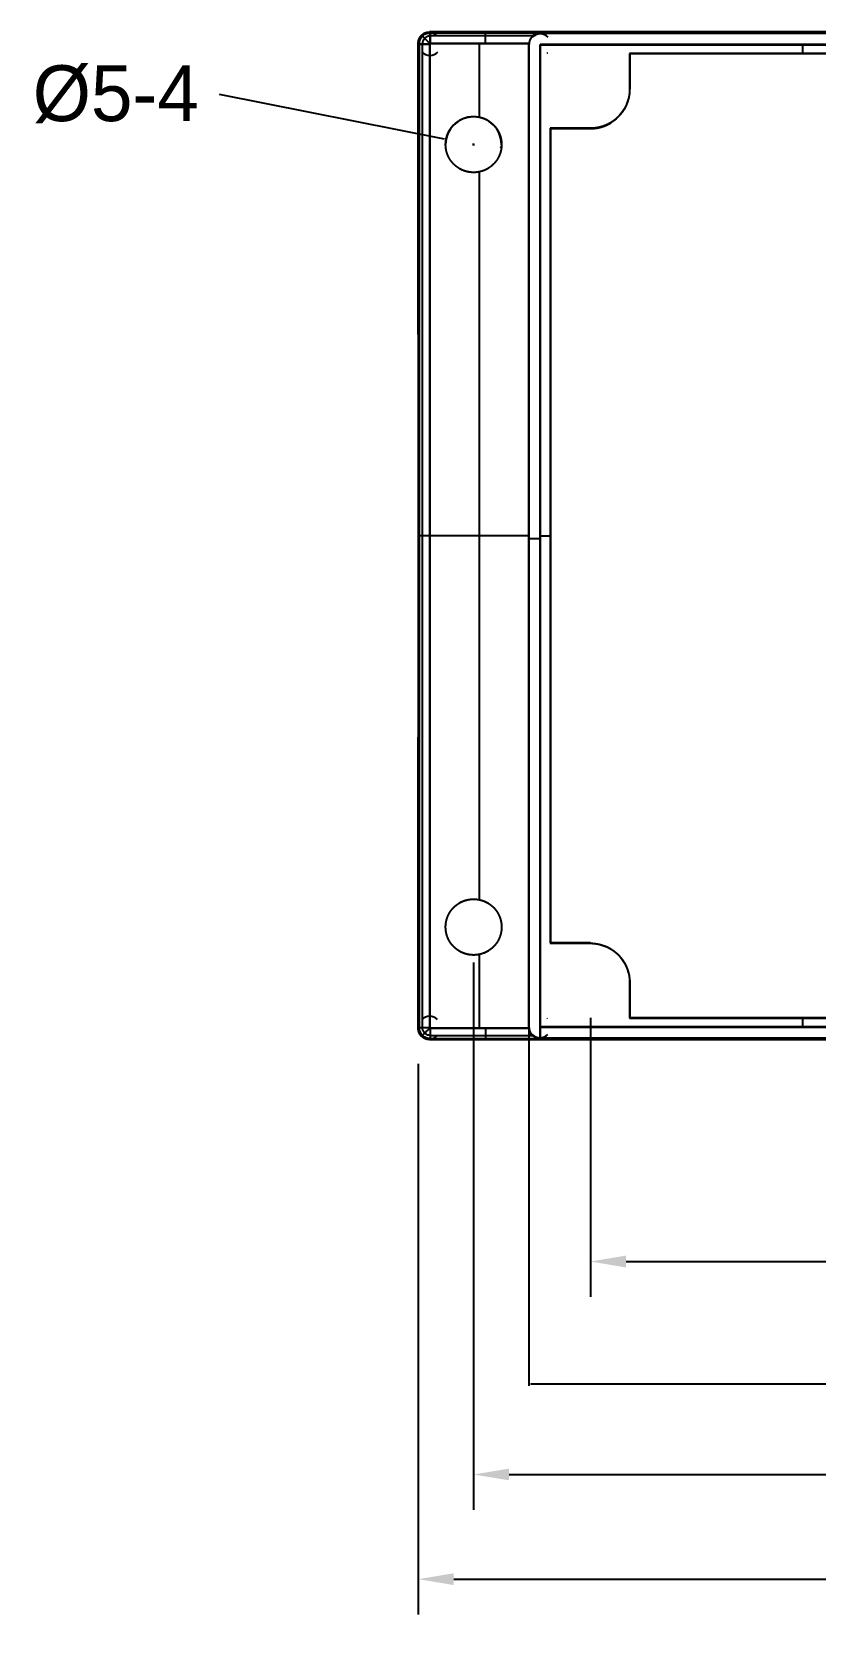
# Model space of a CAD drawing. Header units: inches. Extents: x 220 to 414, y 385 to 656.
# Drawn here: x 226.9 to 297.1, y 384.5 to 527.8 of the extents above; entities that cross this region are included whole.
import ezdxf

# ---------------------------------------------------------------- set-up
doc = ezdxf.new("R2010")
doc.units = ezdxf.units.IN
doc.layers.add('1', color=7, linetype='Continuous', true_color=0xffffff)
doc.dimstyles.get("Standard").update_dxf_attribs({"dimtxt": 0.18, "dimasz": 0.18, "dimexe": 0.18, "dimexo": 0.0625, "dimgap": 0.09, "dimtad": 0, "dimtih": 1, "dimtoh": 1, "dimdec": 4, "dimzin": 0, "dimdsep": 46, "dimtxsty": 'Standard', "dimcen": 0.09, "dimadec": 0, "dimazin": 0, "dimtfac": 1, "dimtdec": 4, "dimtofl": 0, "dimtmove": 0, "dimatfit": 3, "dimfxl": 0, "dimtolj": 1, "dimtzin": 0, "dimarcsym": 0})

# ---------------------------------------------------------------- blocks, each defined once
blk = doc.blocks.new('_D6')
at = {"layer": '1', "color": 7, "lineweight": -2}
for p, q in [((266.41, 444.49), (266.41, 395.48)), ((372.22, 444.49), (372.22, 395.48)), ((269.59, 398.65), (302.09, 398.65)), ((369.04, 398.65), (319.56, 398.65))]:
    blk.add_line(p, q, dxfattribs=at)
at = {"layer": '1', "color": 7}
for points in [[(269.59, 399.18), (269.59, 398.13), (266.41, 398.65)], [(369.04, 399.18), (369.04, 398.13), (372.22, 398.65)]]:
    blk.add_solid(points, dxfattribs=at)
at = {"layer": 'Defpoints', "color": 0}
for p in [(266.41, 446.08), (372.22, 446.08), (266.41, 398.65)]:
    blk.add_point(p, dxfattribs=at)
at = {"layer": '1', "color": 7, "insert": (310.83, 398.65), "char_height": 3.175, "attachment_point": 5}
blk.add_mtext('\\A1; 105.8 ', dxfattribs=at)
blk = doc.blocks.new('_D7')
at = {"layer": '1', "color": 7, "lineweight": -2}
for p, q in [((261.46, 435.42), (261.46, 386.11)), ((377.17, 435.42), (377.17, 386.11)), ((264.63, 389.28), (302.36, 389.28)), ((374, 389.28), (319.29, 389.28))]:
    blk.add_line(p, q, dxfattribs=at)
at = {"layer": '1', "color": 7}
for points in [[(264.63, 389.81), (264.63, 388.75), (261.46, 389.28)], [(374, 389.81), (374, 388.75), (377.17, 389.28)]]:
    blk.add_solid(points, dxfattribs=at)
at = {"layer": 'Defpoints', "color": 0}
for p in [(261.46, 437.01), (377.17, 437.01), (261.46, 389.28)]:
    blk.add_point(p, dxfattribs=at)
at = {"layer": '1', "color": 7, "insert": (310.83, 389.28), "char_height": 3.175, "attachment_point": 5}
blk.add_mtext('\\A1; 115.7 ', dxfattribs=at)
blk = doc.blocks.new('_D8')
at = {"layer": '1', "color": 7, "lineweight": -2}
for p, q in [((276.87, 439.53), (276.87, 414.55)), ((361.77, 439.53), (361.77, 414.55)), ((280.05, 417.72), (302.58, 417.72)), ((358.59, 417.72), (318.46, 417.72))]:
    blk.add_line(p, q, dxfattribs=at)
at = {"layer": '1', "color": 7}
for points in [[(280.05, 418.25), (280.05, 417.19), (276.87, 417.72)], [(358.59, 418.25), (358.59, 417.19), (361.77, 417.72)]]:
    blk.add_solid(points, dxfattribs=at)
at = {"layer": 'Defpoints', "color": 0}
for p in [(276.87, 441.12), (361.77, 441.11), (361.77, 417.72)]:
    blk.add_point(p, dxfattribs=at)
at = {"layer": '1', "color": 7, "insert": (310.52, 417.72), "char_height": 3.175, "attachment_point": 5}
blk.add_mtext('\\A1; 84.9 ', dxfattribs=at)
blk = doc.blocks.new('*D16')
at = {"color": 0, "lineweight": -2}
for p, q in [((243.65, 522.23), (263.78, 518.24)), ((266.32, 517.72), (266.5, 517.72)), ((266.41, 517.63), (266.41, 517.81))]:
    blk.add_line(p, q, dxfattribs=at)
at = {"color": 0}
blk.add_solid([(263.79, 518.27), (263.78, 518.21), (263.96, 518.21)], dxfattribs=at)
at = {"layer": 'Defpoints', "color": 0}
for p in [(263.96, 518.21), (268.87, 517.23)]:
    blk.add_point(p, dxfattribs=at)
at = {"color": 0, "insert": (234.4, 522.23), "char_height": 5, "attachment_point": 5}
blk.add_mtext('\\A1;%%c5-4', dxfattribs=at)
blk = doc.blocks.new('*D18')
at = {"color": 0, "lineweight": -2}
for p, q in [((271.34, 440.32), (271.34, 406.58)), ((367.29, 440.5), (367.29, 406.58)), ((271.52, 406.76), (314.73, 406.76)), ((367.11, 406.76), (323.91, 406.76))]:
    blk.add_line(p, q, dxfattribs=at)
at = {"color": 0}
for points in [[(271.52, 406.79), (271.52, 406.73), (271.34, 406.76)], [(367.11, 406.79), (367.11, 406.73), (367.29, 406.76)]]:
    blk.add_solid(points, dxfattribs=at)
at = {"layer": 'Defpoints', "color": 0}
for p in [(271.34, 440.39), (367.29, 440.56), (367.29, 406.76)]:
    blk.add_point(p, dxfattribs=at)
at = {"color": 0, "insert": (319.32, 406.76), "char_height": 3, "attachment_point": 5}
blk.add_mtext('\\A1;95.9', dxfattribs=at)

msp = doc.modelspace()

# ---------------------------------------------------------------- linework, layer by layer
msp.add_arc((266.41251, 517.71927), 2.50253, 0.3421795, 179.6578184)
at = {"layer": '1', "color": 191}
for p, q in [((261.82847, 527.43334), (261.7515, 527.51031)), ((262.53505, 527.72532), (262.45854, 527.80183)), ((319.31509, 527.80505), (262.45855, 527.80505)), ((319.31509, 527.75002), (262.51358, 527.75002)), ((262.53506, 527.72854), (272.33517, 527.72854)), ((272.33517, 527.72854), (262.53506, 527.72854)), ((262.53506, 527.72854), (262.53506, 526.77763)), ((271.65229, 527.44711), (262.53506, 527.44711)), ((267.46451, 526.77763), (267.46451, 527.72854)), ((272.33516, 527.72532), (272.3655, 527.69498)), ((319.31509, 527.69498), (272.36206, 527.69498)), ((272.36873, 527.69498), (319.31509, 527.69498)), ((290.71625, 527.80505), (290.71625, 527.69498)), ((261.45759, 526.80409), (261.45759, 500.7173)), ((261.49585, 526.76584), (261.49585, 438.63294)), ((261.5341, 438.67119), (261.5341, 526.72758)), ((262.48501, 526.72758), (261.5341, 526.72758)), ((261.5341, 526.72758), (261.5341, 438.67119)), ((261.53416, 526.72793), (261.53451, 526.72758)), ((261.81553, 526.72758), (261.81553, 438.67119)), ((262.48501, 526.72758), (262.48501, 438.67119)), ((262.48501, 438.67119), (262.48501, 526.72758)), ((262.48501, 526.72743), (262.48501, 438.67135)), ((262.53506, 526.77763), (271.34421, 526.77763)), ((271.34244, 526.77763), (262.53521, 526.77763)), ((266.91372, 526.77763), (266.91372, 520.17109)), ((271.34244, 438.62114), (271.34244, 526.77763)), ((271.34244, 438.67942), (271.34244, 526.71936)), ((271.36818, 526.69402), (271.34284, 526.71936)), ((271.35511, 526.70669), (271.35511, 438.69208)), ((271.36777, 526.69402), (271.36777, 438.70565)), ((271.36777, 526.69402), (271.36777, 438.70475)), ((272.36877, 437.70379), (272.36877, 526.69311)), ((272.36877, 526.69311), (366.26208, 526.69311)), ((272.36877, 526.69311), (272.39672, 526.66516)), ((319.31542, 526.69311), (272.36877, 526.69311)), ((272.39672, 526.66516), (272.36877, 526.69311)), ((272.36877, 526.69311), (272.36877, 438.70565)), ((319.31542, 526.67914), (272.38274, 526.67914)), ((272.38274, 526.67914), (272.38274, 438.71963)), ((272.39672, 526.66516), (319.31542, 526.66516)), ((272.39672, 438.73361), (272.39672, 526.66516)), ((272.39672, 526.66516), (319.31542, 526.66516)), ((272.39672, 438.73361), (272.39672, 526.66516)), ((280.40293, 525.86611), (280.37673, 525.89232)), ((280.37673, 525.89232), (280.37673, 522.68913)), ((319.31542, 525.89232), (280.37673, 525.89232)), ((280.37673, 525.89232), (280.37673, 522.68913)), ((280.37673, 525.89232), (280.40293, 525.86611)), ((319.31542, 525.89232), (280.37673, 525.89232)), ((280.38983, 525.87921), (280.38983, 522.68913)), ((319.31542, 525.87921), (280.38983, 525.87921)), ((280.40293, 522.68913), (280.40293, 525.86611)), ((280.40293, 525.86611), (319.31542, 525.86611)), ((280.40293, 525.86611), (319.31542, 525.86611)), ((295.70126, 526.69311), (295.70126, 526.66516)), ((295.85607, 526.66516), (295.85607, 525.89232)), ((280.37673, 524.30033), (280.40293, 524.30033)), ((280.40293, 522.68913), (280.37672, 522.68913)), ((280.37673, 522.68913), (280.40293, 522.68913)), ((276.87324, 519.18565), (273.26966, 519.18565)), ((273.26966, 519.18565), (273.26966, 446.21314)), ((273.26966, 519.18565), (273.29587, 519.15944)), ((276.87324, 519.18565), (273.26966, 519.18565)), ((273.29587, 519.15944), (273.26966, 519.18565)), ((273.26966, 519.18565), (273.26966, 446.21314)), ((276.87324, 519.17255), (273.28277, 519.17255)), ((273.28277, 519.17255), (273.28277, 446.22624)), ((273.29587, 446.23934), (273.29587, 519.15944)), ((273.29587, 519.15944), (276.87324, 519.15944)), ((273.29587, 519.15944), (276.87324, 519.15944)), ((273.29587, 446.23934), (273.29587, 519.15944)), ((275.06064, 519.18565), (275.06064, 519.15944)), ((276.87324, 519.15944), (276.87324, 519.18565)), ((266.91372, 515.29733), (266.91372, 450.10257)), ((261.49253, 500.7173), (261.49253, 464.68148)), ((261.49253, 482.69939), (261.5341, 482.69939)), ((262.48501, 482.69939), (261.5341, 482.69939)), ((271.34244, 482.69938), (262.48501, 482.69938)), ((271.36777, 482.69939), (271.34244, 482.69939)), ((272.36877, 482.42941), (271.36777, 482.42941)), ((272.36877, 482.69938), (272.39672, 482.69938)), ((272.39672, 482.69938), (273.26966, 482.69938)), ((273.26966, 482.69939), (273.29587, 482.69939)), ((261.45759, 464.68148), (261.45759, 438.59468)), ((273.29587, 446.23934), (273.26966, 446.21314)), ((273.26966, 446.21314), (273.29587, 446.23934)), ((273.26966, 446.21314), (276.87324, 446.21313)), ((273.26966, 446.21314), (276.87324, 446.21314)), ((273.28277, 446.22624), (276.87324, 446.22624)), ((276.87324, 446.23934), (273.29587, 446.23934)), ((275.06064, 446.21313), (275.06064, 446.23934)), ((276.87324, 446.21313), (276.87324, 446.23934)), ((276.87324, 446.23934), (276.87324, 446.21312)), ((266.91372, 445.22789), (266.91372, 438.62114)), ((280.37671, 442.70965), (280.40292, 442.70965)), ((280.37671, 442.70965), (280.37671, 439.50647)), ((280.40292, 442.70965), (280.37671, 442.70965)), ((280.37671, 442.70965), (280.37671, 439.50647)), ((280.38982, 442.70965), (280.38982, 439.51957)), ((280.40292, 439.53267), (280.40292, 442.70965)), ((280.40292, 439.53267), (280.40292, 442.70965)), ((280.37671, 441.09845), (280.40292, 441.09845)), ((261.5341, 438.67119), (262.48501, 438.67119)), ((261.53416, 438.67084), (261.53451, 438.67119)), ((262.53506, 438.62114), (262.53506, 437.67023)), ((271.34421, 438.62114), (262.53506, 438.62114)), ((262.53521, 438.62114), (271.34244, 438.62114)), ((267.46452, 438.62114), (267.46452, 437.67023)), ((271.36818, 438.70475), (271.34284, 438.67941)), ((272.36877, 438.70565), (272.39672, 438.73361)), ((272.39672, 438.73361), (272.36877, 438.70565)), ((366.26208, 438.70565), (272.36877, 438.70565)), ((272.36877, 438.70565), (272.36877, 437.70379)), ((272.36877, 438.70565), (319.31542, 438.70565)), ((272.38274, 438.71963), (319.31542, 438.71963)), ((319.31542, 438.73361), (272.39672, 438.73361)), ((319.31542, 438.73361), (272.39672, 438.73361)), ((280.37671, 439.50647), (280.40292, 439.53267)), ((280.40292, 439.53267), (280.37671, 439.50647)), ((280.37671, 439.50647), (319.31542, 439.50647)), ((280.37671, 439.50647), (319.31541, 439.50646)), ((280.38982, 439.51957), (319.31541, 439.51956)), ((319.31541, 439.53266), (280.40292, 439.53267)), ((295.70126, 438.70565), (295.70126, 438.73361)), ((295.85607, 439.50647), (295.85607, 438.73361)), ((261.7515, 437.88846), (261.82847, 437.96543)), ((262.53505, 437.67346), (262.45854, 437.59695)), ((262.45855, 437.59372), (303.64952, 437.59372)), ((262.51358, 437.64876), (319.31509, 437.64876)), ((262.53506, 437.95166), (271.65229, 437.95166)), ((262.53506, 437.67023), (272.33517, 437.67023)), ((272.33517, 437.67023), (262.53506, 437.67023)), ((272.33517, 437.67346), (272.36872, 437.70702)), ((319.31509, 437.70379), (272.36873, 437.70379)), ((272.36877, 437.70379), (319.31509, 437.70379)), ((290.71625, 437.59372), (290.71625, 437.70379))]:
    msp.add_line(p, q, dxfattribs=at)
at = {"layer": '1', "color": 21}
for p, q in [((262.45837, 527.80505), (319.31509, 527.80505)), ((261.45759, 500.7173), (261.45759, 526.80409)), ((261.49253, 464.68148), (261.49253, 500.7173)), ((261.45759, 438.59468), (261.45759, 464.68148)), ((303.64952, 437.59372), (262.45837, 437.59372))]:
    msp.add_line(p, q, dxfattribs=at)
at = {"layer": '1', "color": 191, "extrusion": (0, 0, -1)}
msp.add_arc((-262.53611, 526.72653), 0.05111, 1.0017588, 88.9982414, dxfattribs=at)
at = {"layer": '1', "color": 191}
msp.add_arc((262.53611, 438.67224), 0.05111, 181.001759, 268.9982413, dxfattribs=at)
for centre, start_param, end_param in [((262.46135, 526.75118), 0.783594642, 2.355262788), ((272.37153, 526.64036), 0.783594897, 2.355262944), ((262.49984, 526.71269), 3.925187296, 5.496855441), ((272.3462, 526.66569), 5.431988089, 5.481074326), ((262.48359, 438.68608), 0.786329873, 2.357998018), ((272.32995, 438.73308), 0.802699499, 0.849334942), ((262.4451, 438.64759), 3.927922526, 5.499590671), ((272.35528, 438.75842), 3.92792245, 5.499591047)]:
    msp.add_ellipse(centre, major_axis=(0.99863, 0), ratio=0.99992385, start_param=start_param, end_param=end_param, dxfattribs=at)
at = {"layer": '1', "color": 21}
for points, knots in [([(261.45759, 526.80409), (261.45761, 526.81534), (261.45808, 526.83648), (261.45956, 526.86931), (261.46547, 526.93495), (261.48116, 527.02195), (261.50458, 527.1079), (261.53575, 527.19234), (261.57479, 527.27478), (261.6254, 527.36054), (261.68175, 527.43606), (261.74114, 527.50304), (261.81381, 527.57022), (261.89478, 527.63139), (261.98366, 527.68548), (262.07987, 527.73129), (262.18261, 527.76745), (262.29775, 527.79414), (262.38062, 527.80222), (262.42839, 527.80501), (262.45837, 527.80505)], [0, 0, 0, 0.015625, 0.03125, 0.0625, 0.125, 0.1875, 0.25, 0.3125, 0.375, 0.446428571, 0.5, 0.5625, 0.625, 0.6875, 0.75, 0.8125, 0.875, 0.946428571, 0.967857143, 1, 1, 1]), ([(262.45837, 437.59372), (262.44189, 437.59375), (262.41053, 437.59474), (262.36251, 437.5978), (262.30545, 437.60518), (262.24313, 437.61657), (262.16107, 437.6383), (262.1164, 437.65475), (262.07377, 437.67044), (262.03158, 437.69048), (261.98456, 437.71281), (261.93913, 437.74039), (261.89565, 437.7668), (261.85431, 437.79796), (261.81463, 437.82788), (261.74186, 437.895), (261.70925, 437.9317), (261.64714, 438.0016), (261.59834, 438.08408), (261.57529, 438.12306), (261.53615, 438.20548), (261.50489, 438.2899), (261.48139, 438.37583), (261.46719, 438.45411), (261.46051, 438.51533), (261.45763, 438.56757), (261.45759, 438.59468)], [0, 0, 0, 0.017857143, 0.035714286, 0.071428571, 0.1, 0.142857143, 0.196428571, 0.196428571, 0.25, 0.25, 0.3125, 0.3125, 0.375, 0.375, 0.4375, 0.5, 0.5, 0.625, 0.625, 0.6875, 0.75, 0.8125, 0.875, 0.925, 0.9625, 1, 1, 1])]:
    msp.add_open_spline(points, degree=2, knots=knots, dxfattribs=at)
at = {"layer": '1', "color": 191}
for points, degree, knots in [([(262.53506, 527.72854), (262.51808, 527.72863), (262.48165, 527.72756), (262.41949, 527.72285), (262.33192, 527.70906), (262.21684, 527.67932), (262.06929, 527.61901), (261.93692, 527.53515), (261.84047, 527.44868), (261.78588, 527.39177), (261.7338, 527.32933), (261.6852, 527.25745), (261.63084, 527.16092), (261.59102, 527.06481), (261.56175, 526.96307), (261.5481, 526.89633), (261.5399, 526.83631), (261.53537, 526.7881), (261.53413, 526.74418), (261.5341, 526.72758)], 3, [0, 0, 0, 0, 0.03242527, 0.075642045, 0.116916614, 0.173774085, 0.284682997, 0.445931641, 0.512457032, 0.53386837, 0.58435108, 0.638797381, 0.692989506, 0.80149245, 0.856135876, 0.910413524, 0.936442405, 0.968299096, 1, 1, 1, 1]), ([(261.5551, 526.92838), (261.57812, 527.03998), (261.62042, 527.14759), (261.73871, 527.34239), (261.81468, 527.42955), (261.9915, 527.57335), (262.09231, 527.62995), (262.30714, 527.70605), (262.4211, 527.72553), (262.53505, 527.72532)], 3, [0, 0, 0, 0, 0.25, 0.25, 0.5, 0.5, 0.75, 0.75, 1, 1, 1, 1]), ([(262.53511, 527.44399), (262.42177, 527.44077), (262.22302, 527.39599), (261.91479, 527.15551), (261.82977, 526.9122), (261.81865, 526.72754)], 3, [0, 0, 0, 0, 0.287082424, 0.561346102, 1, 1, 1, 1]), ([(261.83727, 527.44425), (261.84084, 527.44056), (261.88284, 527.39715), (262.1075, 527.16496), (262.33462, 526.93023), (262.50473, 526.75442)], 3, [0, 0, 0, 0, 0.281413414, 0.562530495, 1, 1, 1, 1]), ([(262.53522, 526.77763), (262.53521, 526.83587), (262.53516, 527.08319), (262.53512, 527.32667), (262.53507, 527.62861), (262.53506, 527.72521), (262.53506, 527.72981)], 3, [0, 0, 0, 0, 0.117647059, 0.5, 0.529411765, 1, 1, 1, 1]), ([(272.36206, 527.69498), (272.34775, 527.69485), (272.32058, 527.69389), (272.27849, 527.69127), (272.19552, 527.68144), (272.14113, 527.66858), (272.08869, 527.65619), (272.0364, 527.63753), (271.98661, 527.61977), (271.93765, 527.59624), (271.89093, 527.57379), (271.84584, 527.54616), (271.80263, 527.51969), (271.76162, 527.48854), (271.72224, 527.45863), (271.68548, 527.42446), (271.65018, 527.39165), (271.59274, 527.32667), (271.56957, 527.29593), (271.53633, 527.25183), (271.50755, 527.20294), (271.46243, 527.1263), (271.42219, 527.01807), (271.40873, 526.97609), (271.40299, 526.95438), (271.39241, 526.91438), (271.38483, 526.86819), (271.37822, 526.82794), (271.37384, 526.78125), (271.37195, 526.76115), (271.37032, 526.73766), (271.36882, 526.71618), (271.36777, 526.69402)], 2, [0, 0, 0, 0.015625, 0.03125, 0.0625, 0.125, 0.125, 0.1875, 0.1875, 0.25, 0.25, 0.3125, 0.3125, 0.375, 0.375, 0.4375, 0.4375, 0.5, 0.55, 0.55, 0.625, 0.625, 0.75, 0.78125, 0.8125, 0.8125, 0.875, 0.875, 0.9375, 0.9375, 0.96875, 0.96875, 1, 1, 1]), ([(271.62773, 527.42279), (271.636, 527.43129), (271.66864, 527.46366), (271.72863, 527.51548), (271.80987, 527.57285), (271.88235, 527.61424), (271.92756, 527.63583), (271.94385, 527.64309)], 3, [0, 0, 0, 0, 0.086420048, 0.337067548, 0.593941605, 0.854508729, 1, 1, 1, 1]), ([(271.63768, 527.43168), (271.64505, 527.43898), (271.73278, 527.5236), (271.83487, 527.59444), (271.93447, 527.63684), (271.94408, 527.64072)], 3, [0, 0, 0, 0, 0.077067698, 0.911413427, 1, 1, 1, 1]), ([(261.53284, 526.72758), (261.53744, 526.72758), (261.63403, 526.72757), (261.93597, 526.72752), (262.17945, 526.72748), (262.42678, 526.72744), (262.48501, 526.72743)], 3, [0, 0, 0, 0, 0.470588235, 0.5, 0.882352941, 1, 1, 1, 1]), ([(262.53692, 526.77769), (262.53232, 526.77756), (262.52774, 526.7771), (262.52333, 526.77577), (262.51555, 526.77259), (262.50746, 526.7681), (262.50379, 526.76532), (262.50018, 526.76247), (262.4969, 526.75923), (262.49192, 526.75152), (262.48994, 526.74736), (262.48837, 526.74303), (262.48698, 526.73865), (262.48588, 526.73418)], 2, [0, 0, 0, 0.125, 0.15625, 0.25, 0.392857143, 0.625, 0.675, 0.75, 0.785714286, 0.875, 0.9375, 0.96875, 1, 1, 1]), ([(280.37672, 522.68913), (280.376, 521.68939), (279.54089, 519.87273), (277.70636, 519.18625), (276.87324, 519.18565)], 3, [0, 0, 0, 0, 0.545454545, 1, 1, 1, 1]), ([(280.37672, 522.68913), (280.3767, 522.62564), (280.3722, 522.50038), (280.35873, 522.31322), (280.34089, 522.18931), (280.32361, 522.06933), (280.29783, 521.9498), (280.27306, 521.835), (280.24034, 521.72114), (280.2047, 521.59708), (280.15963, 521.47504), (280.12745, 521.38789), (280.09027, 521.30164), (280.04308, 521.1922), (279.98807, 521.08532), (279.94881, 521.00904), (279.90533, 520.9339), (279.80982, 520.76887), (279.69632, 520.61438), (279.59079, 520.47073), (279.47049, 520.33782), (279.35766, 520.21315), (279.23262, 520.0992), (279.11437, 519.99145), (278.98593, 519.89433), (278.86357, 519.8018), (278.73268, 519.71981), (278.60713, 519.64117), (278.47446, 519.57297), (278.34644, 519.50716), (278.21249, 519.45173), (278.08253, 519.39794), (277.94768, 519.35447), (277.8162, 519.31209), (277.68077, 519.27999), (277.5481, 519.24854), (277.41238, 519.22738), (277.25971, 519.20358), (277.10452, 519.19329), (276.98988, 519.18569), (276.87324, 519.18565)], 2, [0, 0, 0, 0.015625, 0.03125, 0.0625, 0.0625, 0.09375, 0.09375, 0.125, 0.125, 0.160714286, 0.160714286, 0.1875, 0.1875, 0.223214286, 0.223214286, 0.25, 0.25, 0.3125, 0.3125, 0.375, 0.375, 0.4375, 0.4375, 0.5, 0.5, 0.5625, 0.5625, 0.625, 0.625, 0.6875, 0.6875, 0.75, 0.75, 0.8125, 0.8125, 0.875, 0.875, 0.946428571, 0.946428571, 1, 1, 1]), ([(280.36594, 522.17945), (280.37858, 522.26613), (280.3933, 522.4201), (280.4029, 522.58754), (280.40293, 522.68913)], 2, [0, 0, 0, 0.34264629, 0.605587774, 1, 1, 1]), ([(268.91496, 517.74365), (268.91512, 517.7147), (268.91432, 517.6659), (268.9109, 517.58001), (268.90311, 517.48206), (268.88993, 517.37585), (268.87392, 517.27955), (268.85594, 517.19107), (268.83314, 517.09691), (268.80825, 517.00888), (268.78296, 516.93119), (268.75829, 516.86148), (268.72929, 516.78667), (268.69296, 516.70224), (268.62162, 516.55224), (268.53593, 516.40394), (268.42594, 516.2461), (268.32329, 516.11424), (268.18671, 515.96452), (268.02551, 515.8171), (267.86434, 515.69275), (267.696, 515.58282), (267.53426, 515.49478), (267.36532, 515.41802), (267.21168, 515.36071), (267.04268, 515.31045), (266.88898, 515.27566), (266.71994, 515.2489), (266.5662, 515.23469), (266.39715, 515.23003), (266.24341, 515.23569), (266.07436, 515.25288), (265.92064, 515.27869), (265.75162, 515.31863), (265.59795, 515.36595), (265.43699, 515.42778), (265.28309, 515.49866), (265.12186, 515.5875), (264.96067, 515.69276), (264.7995, 515.81711), (264.6383, 515.96455), (264.47693, 516.14143), (264.35364, 516.30722), (264.25095, 516.46995), (264.17112, 516.61584), (264.10737, 516.75694), (264.06948, 516.85438), (264.04448, 516.92398), (264.02237, 516.99116), (263.99924, 517.07054), (263.97492, 517.16432), (263.95345, 517.26543), (263.9351, 517.37589), (263.91633, 517.52696), (263.90788, 517.6898), (263.91243, 517.87219), (263.92284, 517.99778), (263.93753, 518.10757), (263.95141, 518.18973), (263.96695, 518.26706), (263.98915, 518.36136), (264.02758, 518.49935), (264.07829, 518.64119), (264.13203, 518.76612), (264.20339, 518.91613), (264.3149, 519.10913), (264.47691, 519.32696), (264.63828, 519.50386), (264.79949, 519.65129), (264.96066, 519.77565), (265.129, 519.88559), (265.29073, 519.97362), (265.45968, 520.05039), (265.61332, 520.1077), (265.78232, 520.15796), (265.93602, 520.19276), (266.10506, 520.21952), (266.25879, 520.23373), (266.42785, 520.23839), (266.58159, 520.23273), (266.75064, 520.21554), (266.90436, 520.18973), (267.07338, 520.1498), (267.22705, 520.10248), (267.388, 520.04065), (267.54191, 519.96977), (267.70314, 519.88094), (267.86433, 519.77568), (268.0255, 519.65133), (268.1867, 519.5039), (268.34807, 519.32703), (268.48193, 519.14703), (268.58295, 518.98315), (268.66116, 518.8365), (268.72066, 518.7049), (268.76936, 518.5779), (268.80681, 518.4657), (268.84331, 518.33489), (268.87045, 518.20989), (268.88991, 518.09265), (268.90309, 517.98649), (268.91089, 517.88863), (268.91385, 517.8144), (268.91465, 517.77499), (268.91487, 517.75537), (268.91496, 517.74365), (268.91512, 517.7147), (268.91432, 517.6659)], 3, [-0.002236518, -0.001124909, -0.000676562, 0, 0.004400605, 0.008635923, 0.016401863, 0.023143581, 0.029054605, 0.035029199, 0.04037024, 0.047539482, 0.052481626, 0.055958784, 0.061651108, 0.0677892, 0.073494213, 0.09334813, 0.100366273, 0.11020377, 0.125216754, 0.138980442, 0.151841002, 0.16402325, 0.177313553, 0.186938816, 0.199418201, 0.208572025, 0.220571395, 0.229460615, 0.241219031, 0.250004498, 0.261721845, 0.270548405, 0.28241841, 0.291437065, 0.303677208, 0.313070408, 0.324325576, 0.335986437, 0.348168744, 0.361029391, 0.374793202, 0.389806414, 0.40665672, 0.414139852, 0.426518521, 0.438359815, 0.443658606, 0.446467911, 0.452471675, 0.457152055, 0.462244862, 0.470958368, 0.476866711, 0.483609734, 0.500002899, 0.507918611, 0.518419427, 0.524031758, 0.529053967, 0.534318678, 0.539081116, 0.547538649, 0.561644047, 0.567783437, 0.573487977, 0.593341938, 0.610192559, 0.625205809, 0.638969664, 0.651830382, 0.664012751, 0.677303162, 0.686928476, 0.699407923, 0.708561777, 0.720561181, 0.729450417, 0.741208846, 0.749994312, 0.761711659, 0.770538207, 0.782408187, 0.791426815, 0.803666911, 0.813060064, 0.824315163, 0.835975933, 0.848158125, 0.861018628, 0.874782286, 0.889795188, 0.906644751, 0.917504803, 0.92650773, 0.938348142, 0.945037305, 0.952459287, 0.960912299, 0.970944, 0.976850978, 0.983588226, 0.991352721, 0.995578685, 0.997763482, 0.998875091, 0.999323438, 1, 1.004400605, 1.008635923, 1.016401863]), ([(276.87324, 519.15944), (276.92473, 519.15946), (277.02612, 519.16239), (277.17931, 519.17125), (277.43315, 519.20077), (277.75807, 519.2675), (278.09794, 519.37395), (278.42396, 519.5134), (278.658, 519.64257), (278.73453, 519.69008)], 2, [0, 0, 0, 0.051827898, 0.103655795, 0.207311591, 0.362795284, 0.544192926, 0.725590568, 0.90698821, 1, 1, 1]), ([(268.915, 447.66456), (268.91492, 447.62862), (268.91316, 447.56284), (268.91134, 447.52908), (268.90808, 447.46885), (268.90177, 447.40754), (268.89633, 447.35479), (268.8887, 447.30248), (268.88217, 447.25781), (268.87354, 447.21089), (268.86502, 447.16463), (268.85482, 447.11894), (268.84593, 447.0791), (268.83513, 447.03739), (268.82103, 446.9829), (268.80448, 446.92903), (268.79338, 446.89292), (268.7805, 446.8552), (268.77184, 446.82982), (268.76229, 446.80371), (268.74718, 446.76242), (268.73002, 446.72032), (268.71193, 446.6759), (268.69194, 446.63175), (268.67376, 446.59161), (268.65349, 446.5508), (268.58414, 446.4112), (268.49758, 446.28073), (268.46743, 446.2353), (268.43461, 446.19026), (268.38955, 446.12842), (268.33977, 446.06828), (268.26489, 445.97782), (268.18098, 445.89398), (268.10483, 445.81788), (268.02159, 445.74797), (267.94457, 445.68329), (267.86179, 445.62446), (267.78415, 445.56928), (267.70171, 445.51971), (267.61267, 445.46616), (267.51852, 445.41975), (267.45121, 445.38657), (267.38099, 445.35708), (267.29109, 445.31932), (267.19749, 445.28838), (267.12973, 445.26598), (267.05979, 445.24723), (266.96923, 445.22297), (266.87611, 445.20539), (266.80801, 445.19254), (266.64725, 445.1714), (266.48622, 445.16221), (266.32523, 445.16191), (266.16439, 445.17344), (266.00325, 445.19401), (265.84264, 445.2268), (265.68135, 445.26935), (265.52105, 445.32508), (265.37149, 445.38718), (265.21078, 445.4676), (265.13173, 445.51467), (265.05019, 445.56323), (264.97164, 445.61851), (264.88976, 445.67615), (264.81182, 445.74096), (264.72942, 445.8095), (264.6524, 445.88567), (264.56929, 445.96787), (264.49357, 446.05829), (264.40942, 446.15878), (264.33571, 446.26839), (264.30349, 446.31628), (264.27299, 446.36654), (264.22345, 446.44815), (264.17966, 446.53462), (264.15986, 446.5737), (264.14115, 446.61414), (264.12159, 446.65641), (264.10298, 446.70099), (264.06152, 446.80026), (264.02822, 446.90454), (264.00897, 446.96483), (263.99226, 447.02831), (263.98309, 447.06317), (263.97492, 447.09829), (263.96613, 447.13607), (263.95824, 447.17568), (263.94964, 447.2189), (263.94251, 447.2625), (263.93458, 447.31105), (263.92844, 447.36148), (263.92152, 447.41832), (263.91716, 447.47581), (263.91225, 447.54044), (263.9076, 447.73919), (263.91867, 447.87237), (263.92733, 447.97654), (263.94487, 448.08069), (263.95304, 448.12923), (263.96306, 448.1772), (263.9718, 448.219), (263.98246, 448.26231), (263.9964, 448.31892), (264.01284, 448.37452), (264.02947, 448.43082), (264.04948, 448.4883), (264.0669, 448.53835), (264.08694, 448.58878), (264.10139, 448.62513), (264.11731, 448.66181), (264.13892, 448.71162), (264.16332, 448.76164), (264.20433, 448.84573), (264.25199, 448.92733), (264.28397, 448.98208), (264.31908, 449.0357), (264.3919, 449.14691), (264.47681, 449.2506), (264.5516, 449.34193), (264.63556, 449.42664), (264.71167, 449.50342), (264.79493, 449.57398), (264.87191, 449.63922), (264.95471, 449.69859), (265.03232, 449.75423), (265.11478, 449.80426), (265.20379, 449.85827), (265.29796, 449.90515), (265.36524, 449.93864), (265.43549, 449.96844), (265.52536, 450.00658), (265.61898, 450.0379), (265.68672, 450.06057), (265.75668, 450.07958), (265.84722, 450.10419), (265.94035, 450.1221), (266.00844, 450.1352), (266.16919, 450.15691), (266.33023, 450.16665), (266.49121, 450.16751), (266.65206, 450.15652), (266.8132, 450.13652), (266.97381, 450.10432), (267.1351, 450.06238), (267.29541, 450.00729), (267.44497, 449.94584), (267.60567, 449.86619), (267.68476, 449.81952), (267.76628, 449.77142), (267.84486, 449.71659), (267.92672, 449.65949), (268.00469, 449.59522), (268.08707, 449.52732), (268.16414, 449.45182), (268.24723, 449.37041), (268.32301, 449.28088), (268.40706, 449.18156), (268.48094, 449.07313), (268.52766, 449.00458), (268.5705, 448.93167), (268.60509, 448.87281), (268.63713, 448.81065), (268.66958, 448.7477), (268.69869, 448.68232), (268.72269, 448.62844), (268.74426, 448.57313), (268.76789, 448.51251), (268.78899, 448.44869), (268.80835, 448.39011), (268.82523, 448.32884), (268.83248, 448.3025), (268.83932, 448.27542), (268.85024, 448.23213), (268.85978, 448.18744), (268.86979, 448.14056), (268.87818, 448.09232), (268.8851, 448.05261), (268.89084, 448.01155), (268.89833, 447.95802), (268.90352, 447.90413), (268.90632, 447.87512), (268.91062, 447.81461), (268.91233, 447.78013)], 2, [0, 0, 0, 0.000976562, 0.001953125, 0.001953125, 0.00390625, 0.00390625, 0.005859375, 0.005859375, 0.0078125, 0.0078125, 0.010044643, 0.010044643, 0.012276786, 0.012276786, 0.015625, 0.015625, 0.01817602, 0.01817602, 0.020089286, 0.020089286, 0.0234375, 0.0234375, 0.02734375, 0.02734375, 0.03125, 0.03125, 0.046875, 0.046875, 0.053125, 0.053125, 0.0625, 0.0625, 0.078125, 0.078125, 0.09375, 0.09375, 0.109375, 0.109375, 0.125, 0.125, 0.142857143, 0.142857143, 0.15625, 0.15625, 0.174107143, 0.174107143, 0.1875, 0.1875, 0.205357143, 0.205357143, 0.21875, 0.236607143, 0.25, 0.267857143, 0.28125, 0.299107143, 0.3125, 0.330357143, 0.34375, 0.359375, 0.375, 0.375, 0.390625, 0.390625, 0.40625, 0.40625, 0.421875, 0.421875, 0.4375, 0.4375, 0.453125, 0.453125, 0.459375, 0.459375, 0.46875, 0.46875, 0.47265625, 0.47265625, 0.4765625, 0.4765625, 0.484375, 0.484375, 0.48828125, 0.48828125, 0.490234375, 0.490234375, 0.4921875, 0.4921875, 0.494140625, 0.494140625, 0.49609375, 0.49609375, 0.498046875, 0.498046875, 0.5, 0.50390625, 0.50390625, 0.5078125, 0.5078125, 0.510044643, 0.510044643, 0.512276786, 0.512276786, 0.515625, 0.515625, 0.51953125, 0.51953125, 0.5234375, 0.5234375, 0.5265625, 0.5265625, 0.53125, 0.53125, 0.540178571, 0.540178571, 0.546875, 0.546875, 0.5625, 0.5625, 0.578125, 0.578125, 0.59375, 0.59375, 0.609375, 0.609375, 0.625, 0.625, 0.642857143, 0.642857143, 0.65625, 0.65625, 0.674107143, 0.674107143, 0.6875, 0.6875, 0.705357143, 0.705357143, 0.71875, 0.736607143, 0.75, 0.767857143, 0.78125, 0.799107143, 0.8125, 0.830357143, 0.84375, 0.859375, 0.875, 0.875, 0.890625, 0.890625, 0.90625, 0.90625, 0.921875, 0.921875, 0.9375, 0.9375, 0.953125, 0.953125, 0.962053571, 0.962053571, 0.96875, 0.96875, 0.975, 0.975, 0.9796875, 0.9796875, 0.984375, 0.984375, 0.98828125, 0.98828125, 0.98984375, 0.98984375, 0.9921875, 0.9921875, 0.994419643, 0.994419643, 0.99609375, 0.99609375, 0.998046875, 0.998046875, 0.999023438, 1, 1, 1]), ([(276.87324, 446.21313), (276.94141, 446.21308), (277.07519, 446.20794), (277.27781, 446.19232), (277.54709, 446.15043), (277.81519, 446.08696), (278.08155, 446.00118), (278.21248, 445.94704), (278.3455, 445.89204), (278.47446, 445.8258), (278.60623, 445.75811), (278.73267, 445.67896), (278.86271, 445.59756), (278.98593, 445.50444), (279.11356, 445.40799), (279.23261, 445.29957), (279.35692, 445.18635), (279.47048, 445.06096), (279.59013, 444.92883), (279.69631, 444.78439), (279.80926, 444.63076), (279.90532, 444.46487), (279.96305, 444.36517), (280.01454, 444.26095), (280.05429, 444.18049), (280.09026, 444.09714), (280.13968, 443.98258), (280.18115, 443.8638), (280.21318, 443.77204), (280.24033, 443.67764), (280.2728, 443.56478), (280.29781, 443.44898), (280.32341, 443.33049), (280.35502, 443.11147), (280.36882, 442.95222), (280.37668, 442.80145), (280.37671, 442.70965)], 2, [0, 0, 0, 0.03125, 0.0625, 0.125, 0.1875, 0.25, 0.3125, 0.3125, 0.375, 0.375, 0.4375, 0.4375, 0.5, 0.5, 0.5625, 0.5625, 0.625, 0.625, 0.6875, 0.6875, 0.75, 0.75, 0.785714286, 0.785714286, 0.8125, 0.8125, 0.848214286, 0.848214286, 0.875, 0.875, 0.90625, 0.90625, 0.9375, 0.9625, 0.9775, 1, 1, 1]), ([(276.87324, 446.21312), (277.87298, 446.2124), (279.68964, 445.37728), (280.37611, 443.54276), (280.37671, 442.70965)], 3, [0, 0, 0, 0, 0.545454545, 1, 1, 1, 1]), ([(280.40292, 442.70965), (280.4029, 442.75792), (280.40033, 442.85306), (280.39252, 442.99687), (280.37515, 443.15615), (280.36593, 443.21932)], 2, [0, 0, 0, 0.187630363, 0.375260726, 0.750521451, 1, 1, 1]), ([(261.53284, 438.67119), (261.53744, 438.67119), (261.63403, 438.67121), (261.93597, 438.67126), (262.17945, 438.6713), (262.42678, 438.67134), (262.48501, 438.67135)], 3, [0, 0, 0, 0, 0.470588235, 0.5, 0.882352941, 1, 1, 1, 1]), ([(262.53506, 437.67023), (262.51808, 437.67015), (262.48165, 437.67122), (262.41949, 437.67593), (262.33192, 437.68971), (262.21684, 437.71945), (262.06929, 437.77976), (261.93692, 437.86362), (261.84047, 437.95009), (261.78588, 438.007), (261.7338, 438.06944), (261.6852, 438.14133), (261.63084, 438.23786), (261.59102, 438.33397), (261.56175, 438.43571), (261.5481, 438.50245), (261.5399, 438.56246), (261.53537, 438.61067), (261.53413, 438.65459), (261.5341, 438.67119)], 3, [0, 0, 0, 0, 0.03242527, 0.075642046, 0.116916614, 0.173774085, 0.284682997, 0.44593164, 0.512457032, 0.53386837, 0.58435108, 0.63879738, 0.692989506, 0.80149245, 0.856135875, 0.910413524, 0.936442405, 0.968299095, 1, 1, 1, 1]), ([(261.5551, 438.47039), (261.57812, 438.35879), (261.62042, 438.25119), (261.73871, 438.05638), (261.81468, 437.96922), (261.9915, 437.82543), (262.09231, 437.76882), (262.30714, 437.69272), (262.4211, 437.67324), (262.53505, 437.67346)], 3, [0, 0, 0, 0, 0.25, 0.25, 0.5, 0.5, 0.75, 0.75, 1, 1, 1, 1]), ([(262.53511, 437.95478), (262.42177, 437.95801), (262.22302, 438.00279), (261.91479, 438.24327), (261.82977, 438.48658), (261.81865, 438.67124)], 3, [0, 0, 0, 0, 0.287082424, 0.561346102, 1, 1, 1, 1]), ([(261.83727, 437.95453), (261.84084, 437.95822), (261.88284, 438.00162), (262.1075, 438.23381), (262.33462, 438.46854), (262.50473, 438.64436)], 3, [0, 0, 0, 0, 0.281413414, 0.562530495, 1, 1, 1, 1]), ([(262.48589, 438.66456), (262.48759, 438.65779), (262.49163, 438.64783), (262.49543, 438.64137), (262.51733, 438.62534), (262.52856, 438.62155), (262.53521, 438.62114)], 2, [0, 0, 0, 0.046875, 0.125, 0.209821429, 0.642857143, 1, 1, 1]), ([(262.53522, 438.62114), (262.53521, 438.56291), (262.53516, 438.31558), (262.53512, 438.0721), (262.53507, 437.77016), (262.53506, 437.67357), (262.53506, 437.66897)], 3, [0, 0, 0, 0, 0.117647059, 0.5, 0.529411765, 1, 1, 1, 1]), ([(271.34489, 438.61654), (271.36712, 438.49283), (271.41559, 438.22315), (271.57035, 438.03011), (271.65758, 437.94784), (271.66093, 437.94468)], 3, [0, 0, 0, 0, 0.458729163, 0.999990425, 1, 1, 1, 1]), ([(271.36777, 438.70565), (271.36778, 438.69441), (271.36824, 438.67325), (271.36966, 438.64035), (271.37541, 438.57458), (271.39193, 438.48127), (271.41623, 438.39559), (271.44515, 438.31711), (271.48428, 438.23471), (271.53159, 438.15492), (271.58718, 438.07845), (271.65114, 438.00609), (271.72354, 437.93873), (271.80431, 437.87739), (271.89316, 437.8233), (271.9895, 437.77772), (272.09242, 437.74199), (272.17307, 437.72358), (272.22879, 437.71409), (272.26958, 437.70949), (272.2845, 437.70825), (272.29697, 437.70722), (272.34117, 437.70452), (272.36877, 437.70379)], 2, [0, 0, 0, 0.015625, 0.03125, 0.0625, 0.125, 0.196428571, 0.25, 0.3125, 0.375, 0.4375, 0.5, 0.5625, 0.625, 0.6875, 0.75, 0.8125, 0.875, 0.90625, 0.9375, 0.953125, 0.953125, 0.96875, 1, 1, 1]), ([(272.33517, 437.67023), (272.32864, 437.67033), (272.3143, 437.67053), (272.28543, 437.67173), (272.24836, 437.67446), (272.20437, 437.67973), (272.17399, 437.68479), (272.15998, 437.6875), (272.15546, 437.68837)], 3, [0, 0, 0, 0, 0.109546197, 0.24046403, 0.484708064, 0.73211495, 0.981887952, 1, 1, 1, 1])]:
    msp.add_open_spline(points, degree=degree, knots=knots, dxfattribs=at)
for points, degree in [([(262.45855, 527.80505), (262.53506, 527.72854)], 1), ([(272.33517, 527.72854), (272.36873, 527.69498)], 1), ([(261.5341, 526.72758), (261.45759, 526.80409)], 1), ([(261.53451, 526.72758), (261.53457, 526.79498), (261.54148, 526.86237), (261.5551, 526.92838)], 3), ([(262.48589, 526.73421), (262.48501, 526.72743)], 1), ([(271.34244, 526.71936), (271.36777, 526.69402)], 1), ([(271.34284, 526.71936), (271.34285, 526.72461), (271.3429, 526.72987), (271.34299, 526.73512)], 3), ([(261.45759, 500.7173), (261.49253, 500.7173)], 1), ([(261.49253, 464.68148), (261.45759, 464.68148)], 1), ([(268.91233, 447.78013), (268.915, 447.66456)], 1), ([(276.87324, 446.22623), (276.94062, 446.22444), (277.00718, 446.22118), (277.07296, 446.21644)], 3), ([(280.36723, 443.07945), (280.38048, 442.95838), (280.38799, 442.83521), (280.38982, 442.70965)], 3), ([(261.45759, 438.59468), (261.5341, 438.67119)], 1), ([(261.53451, 438.67119), (261.53457, 438.60379), (261.54148, 438.5364), (261.5551, 438.47039)], 3), ([(262.48501, 438.67135), (262.48589, 438.66456)], 1), ([(271.36777, 438.70475), (271.34244, 438.67942)], 1), ([(271.34284, 438.67941), (271.34285, 438.67397), (271.3429, 438.66852), (271.343, 438.66307)], 3), ([(262.53506, 437.67023), (262.45855, 437.59372)], 1), ([(272.36873, 437.70379), (272.33517, 437.67023)], 1)]:
    msp.add_open_spline(points, degree=degree, dxfattribs=at)

# ---------------------------------------------------------------- dimensions: what is measured, and where the dimension line sits
dim = msp.add_diameter_dim_2p(p1=(268.86734, 517.23297), p2=(263.95768, 518.20556), text='%%c5-4', dimstyle='Standard', override={"dimtxt": 5})
dim.commit()
dim.dimension.update_dxf_attribs({"geometry": '*D16', "text_midpoint": (243.65278, 522.22786), "dimtype": 163})
dim = msp.add_linear_dim(base=(367.28841, 406.75705), p1=(271.34244, 440.38743), p2=(367.28841, 440.5584), dimstyle='Standard', override={"dimtxt": 3, "dimdec": 1, "dimtdec": 1})
dim.commit()
dim.dimension.update_dxf_attribs({"geometry": '*D18', "text_midpoint": (319.31542, 406.75705)})
at = {"layer": '1', "color": 7}
for base, p1, p2, picture, middle in [((266.41252, 398.6544), (372.21768, 446.07706), (266.41252, 446.07707), '_D6', (310.82528, 398.6544)), ((361.76867, 417.72381), (276.87322, 441.12214), (361.76867, 441.114), '_D8', (310.51757, 417.72381)), ((261.45759, 389.28408), (377.1726, 437.00718), (261.45759, 437.00718), '_D7', (310.82528, 389.28408))]:
    dim = msp.add_linear_dim(base=base, p1=p1, p2=p2, text=' <> ', dimstyle='Standard', override={"dimtxt": 3.175, "dimasz": 3.175, "dimexe": 3.175, "dimexo": 1.5875, "dimgap": 1.5875, "dimdec": 1, "dimblk1": 'CLOSEDBLANK', "dimclrd": 7, "dimclre": 7, "dimclrt": 7, "dimtm": -0.005, "dimtdec": 3}, dxfattribs=at)
    dim.commit()
    dim.dimension.update_dxf_attribs({"geometry": picture, "text_midpoint": middle, "dimtype": 160})

doc.saveas('drawing.dxf')
